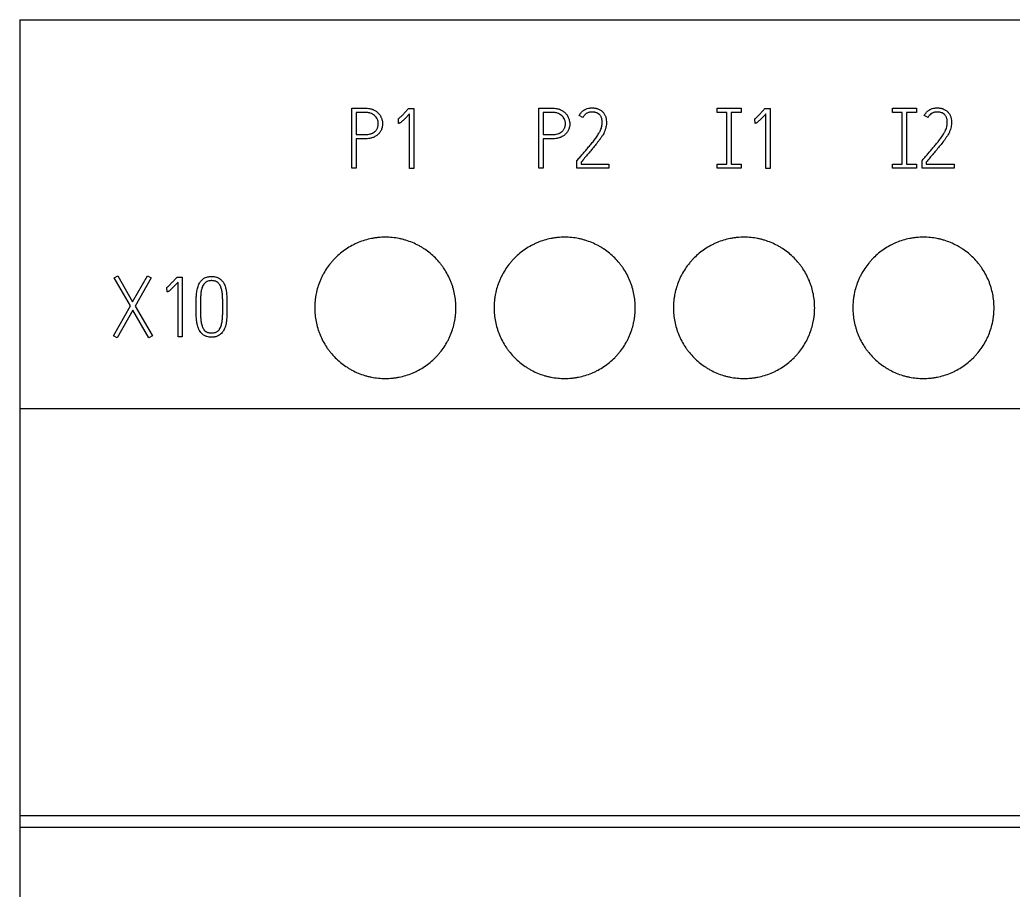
# Model space of a CAD drawing. Extents: x 0 to 420, y 0 to 297.
# Drawn here: x 96.25 to 124.38, y 209.65 to 234.28 of the extents above; entities that cross this region are included whole.
import ezdxf

# ---------------------------------------------------------------- set-up
doc = ezdxf.new("R2010")
doc.units = 0
doc.header["$LTSCALE"] = 23.1
doc.layers.add('10000_FRONT', color=7, linetype='CONTINUOUS')
doc.layers.add('10500_FRONT_LABELING', color=7, linetype='CONTINUOUS')

msp = doc.modelspace()

# ---------------------------------------------------------------- linework, layer by layer
at = {"layer": '10000_FRONT', "color": 7, "linetype": 'CONTINUOUS'}
for p, q in [((96.248, 234.284), (96.248, 144.284)), ((96.248, 234.284), (167.748, 234.284)), ((96.248, 223.284), (167.748, 223.284)), ((96.248, 211.764), (167.748, 211.764)), ((96.248, 211.431), (167.748, 211.431))]:
    msp.add_line(p, q, dxfattribs=at)
for points, knots in [([(108.598, 226.134), (108.598, 226.2), (108.595, 226.265), (108.582, 226.394), (108.573, 226.459), (108.548, 226.586), (108.532, 226.649), (108.504, 226.743), (108.493, 226.774), (108.471, 226.836), (108.459, 226.867), (108.422, 226.958), (108.366, 227.075), (108.3, 227.187), (108.246, 227.269), (108.227, 227.295), (108.188, 227.348), (108.168, 227.374), (108.105, 227.451), (108.061, 227.499), (107.923, 227.638), (107.823, 227.721), (107.7, 227.803), (107.686, 227.812), (107.658, 227.83), (107.644, 227.839), (107.602, 227.864), (107.573, 227.881), (107.486, 227.927), (107.427, 227.955), (107.307, 228.005), (107.245, 228.027), (107.151, 228.056), (107.12, 228.065), (107.056, 228.081), (107.023, 228.088), (106.926, 228.108), (106.796, 228.127), (106.666, 228.134), (106.535, 228.134), (106.469, 228.131), (106.371, 228.121), (106.338, 228.117), (106.273, 228.107), (106.111, 228.079), (105.954, 228.032), (105.803, 227.969), (105.773, 227.956), (105.728, 227.934), (105.713, 227.927), (105.683, 227.912), (105.61, 227.874), (105.54, 227.832), (105.377, 227.723), (105.276, 227.64), (105.16, 227.524), (105.137, 227.5), (105.093, 227.451), (105.072, 227.426), (105.01, 227.35), (104.971, 227.298), (104.899, 227.19), (104.865, 227.134), (104.819, 227.047), (104.804, 227.018), (104.776, 226.958), (104.763, 226.928), (104.725, 226.838), (104.682, 226.715), (104.65, 226.589), (104.631, 226.493), (104.625, 226.461), (104.615, 226.396), (104.611, 226.364), (104.602, 226.265), (104.598, 226.2), (104.598, 226.134)], [0, 0, 0, 0, 0.03125, 0.03125, 0.0625, 0.0625, 0.09375, 0.09375, 0.109375, 0.109375, 0.125, 0.125, 0.15625, 0.1875, 0.1875, 0.203125, 0.203125, 0.21875, 0.21875, 0.25, 0.25, 0.3125, 0.3125, 0.320312, 0.320312, 0.328125, 0.328125, 0.34375, 0.34375, 0.375, 0.375, 0.40625, 0.40625, 0.421875, 0.421875, 0.4375, 0.4375, 0.46875, 0.5, 0.5, 0.53125, 0.53125, 0.546875, 0.546875, 0.5625, 0.625, 0.625, 0.640625, 0.640625, 0.648438, 0.648438, 0.65625, 0.6875, 0.6875, 0.75, 0.75, 0.765625, 0.765625, 0.78125, 0.78125, 0.8125, 0.8125, 0.84375, 0.84375, 0.859375, 0.859375, 0.875, 0.875, 0.90625, 0.9375, 0.9375, 0.953125, 0.953125, 0.96875, 0.96875, 1, 1, 1, 1]), ([(113.678, 226.134), (113.678, 226.2), (113.675, 226.265), (113.662, 226.394), (113.653, 226.459), (113.628, 226.586), (113.612, 226.649), (113.584, 226.743), (113.573, 226.774), (113.551, 226.836), (113.539, 226.867), (113.502, 226.958), (113.446, 227.075), (113.38, 227.187), (113.326, 227.269), (113.307, 227.295), (113.268, 227.348), (113.248, 227.374), (113.185, 227.451), (113.141, 227.499), (113.003, 227.638), (112.903, 227.721), (112.78, 227.803), (112.766, 227.812), (112.738, 227.83), (112.724, 227.839), (112.682, 227.864), (112.653, 227.881), (112.566, 227.927), (112.507, 227.955), (112.387, 228.005), (112.325, 228.027), (112.231, 228.056), (112.2, 228.065), (112.136, 228.081), (112.103, 228.088), (112.006, 228.108), (111.876, 228.127), (111.746, 228.134), (111.615, 228.134), (111.549, 228.131), (111.451, 228.121), (111.418, 228.117), (111.353, 228.107), (111.191, 228.079), (111.034, 228.032), (110.883, 227.969), (110.853, 227.956), (110.808, 227.934), (110.793, 227.927), (110.763, 227.912), (110.69, 227.874), (110.62, 227.832), (110.457, 227.723), (110.356, 227.64), (110.24, 227.524), (110.217, 227.5), (110.173, 227.451), (110.152, 227.426), (110.09, 227.35), (110.051, 227.298), (109.979, 227.19), (109.945, 227.134), (109.899, 227.047), (109.884, 227.018), (109.856, 226.958), (109.843, 226.928), (109.805, 226.838), (109.762, 226.715), (109.73, 226.589), (109.711, 226.493), (109.705, 226.461), (109.695, 226.396), (109.691, 226.364), (109.682, 226.265), (109.678, 226.2), (109.678, 226.134)], [0, 0, 0, 0, 0.03125, 0.03125, 0.0625, 0.0625, 0.09375, 0.09375, 0.109375, 0.109375, 0.125, 0.125, 0.15625, 0.1875, 0.1875, 0.203125, 0.203125, 0.21875, 0.21875, 0.25, 0.25, 0.3125, 0.3125, 0.320312, 0.320312, 0.328125, 0.328125, 0.34375, 0.34375, 0.375, 0.375, 0.40625, 0.40625, 0.421875, 0.421875, 0.4375, 0.4375, 0.46875, 0.5, 0.5, 0.53125, 0.53125, 0.546875, 0.546875, 0.5625, 0.625, 0.625, 0.640625, 0.640625, 0.648438, 0.648438, 0.65625, 0.6875, 0.6875, 0.75, 0.75, 0.765625, 0.765625, 0.78125, 0.78125, 0.8125, 0.8125, 0.84375, 0.84375, 0.859375, 0.859375, 0.875, 0.875, 0.90625, 0.9375, 0.9375, 0.953125, 0.953125, 0.96875, 0.96875, 1, 1, 1, 1]), ([(118.758, 226.134), (118.758, 226.2), (118.755, 226.265), (118.742, 226.394), (118.733, 226.459), (118.708, 226.586), (118.692, 226.649), (118.664, 226.743), (118.653, 226.774), (118.631, 226.836), (118.619, 226.867), (118.582, 226.958), (118.526, 227.075), (118.46, 227.187), (118.406, 227.269), (118.387, 227.295), (118.348, 227.348), (118.328, 227.374), (118.265, 227.451), (118.221, 227.499), (118.083, 227.638), (117.983, 227.721), (117.86, 227.803), (117.846, 227.812), (117.818, 227.83), (117.804, 227.839), (117.762, 227.864), (117.733, 227.881), (117.646, 227.927), (117.587, 227.955), (117.467, 228.005), (117.405, 228.027), (117.311, 228.056), (117.28, 228.065), (117.216, 228.081), (117.183, 228.088), (117.086, 228.108), (116.956, 228.127), (116.826, 228.134), (116.695, 228.134), (116.629, 228.131), (116.531, 228.121), (116.498, 228.117), (116.433, 228.107), (116.271, 228.079), (116.114, 228.032), (115.963, 227.969), (115.933, 227.956), (115.888, 227.934), (115.873, 227.927), (115.843, 227.912), (115.77, 227.874), (115.7, 227.832), (115.537, 227.723), (115.436, 227.64), (115.32, 227.524), (115.297, 227.5), (115.253, 227.451), (115.232, 227.426), (115.17, 227.35), (115.131, 227.298), (115.059, 227.19), (115.025, 227.134), (114.979, 227.047), (114.964, 227.018), (114.936, 226.958), (114.923, 226.928), (114.885, 226.838), (114.842, 226.715), (114.81, 226.589), (114.791, 226.493), (114.785, 226.461), (114.775, 226.396), (114.771, 226.364), (114.762, 226.265), (114.758, 226.2), (114.758, 226.134)], [0, 0, 0, 0, 0.03125, 0.03125, 0.0625, 0.0625, 0.09375, 0.09375, 0.109375, 0.109375, 0.125, 0.125, 0.15625, 0.1875, 0.1875, 0.203125, 0.203125, 0.21875, 0.21875, 0.25, 0.25, 0.3125, 0.3125, 0.320312, 0.320312, 0.328125, 0.328125, 0.34375, 0.34375, 0.375, 0.375, 0.40625, 0.40625, 0.421875, 0.421875, 0.4375, 0.4375, 0.46875, 0.5, 0.5, 0.53125, 0.53125, 0.546875, 0.546875, 0.5625, 0.625, 0.625, 0.640625, 0.640625, 0.648438, 0.648438, 0.65625, 0.6875, 0.6875, 0.75, 0.75, 0.765625, 0.765625, 0.78125, 0.78125, 0.8125, 0.8125, 0.84375, 0.84375, 0.859375, 0.859375, 0.875, 0.875, 0.90625, 0.9375, 0.9375, 0.953125, 0.953125, 0.96875, 0.96875, 1, 1, 1, 1]), ([(123.838, 226.134), (123.838, 226.2), (123.835, 226.265), (123.822, 226.394), (123.813, 226.459), (123.788, 226.586), (123.772, 226.649), (123.744, 226.743), (123.733, 226.774), (123.711, 226.836), (123.699, 226.867), (123.662, 226.958), (123.606, 227.075), (123.54, 227.187), (123.486, 227.269), (123.467, 227.295), (123.428, 227.348), (123.408, 227.374), (123.345, 227.451), (123.301, 227.499), (123.163, 227.638), (123.063, 227.721), (122.94, 227.803), (122.926, 227.812), (122.898, 227.83), (122.884, 227.839), (122.842, 227.864), (122.813, 227.881), (122.726, 227.927), (122.667, 227.955), (122.547, 228.005), (122.485, 228.027), (122.391, 228.056), (122.36, 228.065), (122.296, 228.081), (122.263, 228.088), (122.166, 228.108), (122.036, 228.127), (121.906, 228.134), (121.775, 228.134), (121.709, 228.131), (121.611, 228.121), (121.578, 228.117), (121.513, 228.107), (121.351, 228.079), (121.194, 228.032), (121.043, 227.969), (121.013, 227.956), (120.968, 227.934), (120.953, 227.927), (120.923, 227.912), (120.85, 227.874), (120.78, 227.832), (120.617, 227.723), (120.516, 227.64), (120.4, 227.524), (120.377, 227.5), (120.333, 227.451), (120.312, 227.426), (120.25, 227.35), (120.211, 227.298), (120.139, 227.19), (120.105, 227.134), (120.059, 227.047), (120.044, 227.018), (120.016, 226.958), (120.003, 226.928), (119.965, 226.838), (119.922, 226.715), (119.89, 226.589), (119.871, 226.493), (119.865, 226.461), (119.855, 226.396), (119.851, 226.364), (119.842, 226.265), (119.838, 226.2), (119.838, 226.134)], [0, 0, 0, 0, 0.03125, 0.03125, 0.0625, 0.0625, 0.09375, 0.09375, 0.109375, 0.109375, 0.125, 0.125, 0.15625, 0.1875, 0.1875, 0.203125, 0.203125, 0.21875, 0.21875, 0.25, 0.25, 0.3125, 0.3125, 0.320312, 0.320312, 0.328125, 0.328125, 0.34375, 0.34375, 0.375, 0.375, 0.40625, 0.40625, 0.421875, 0.421875, 0.4375, 0.4375, 0.46875, 0.5, 0.5, 0.53125, 0.53125, 0.546875, 0.546875, 0.5625, 0.625, 0.625, 0.640625, 0.640625, 0.648438, 0.648438, 0.65625, 0.6875, 0.6875, 0.75, 0.75, 0.765625, 0.765625, 0.78125, 0.78125, 0.8125, 0.8125, 0.84375, 0.84375, 0.859375, 0.859375, 0.875, 0.875, 0.90625, 0.9375, 0.9375, 0.953125, 0.953125, 0.96875, 0.96875, 1, 1, 1, 1]), ([(104.598, 226.134), (104.598, 226.068), (104.602, 226.003), (104.614, 225.873), (104.624, 225.809), (104.649, 225.682), (104.665, 225.618), (104.693, 225.525), (104.703, 225.493), (104.726, 225.431), (104.737, 225.401), (104.775, 225.31), (104.83, 225.192), (104.897, 225.08), (104.951, 224.999), (104.97, 224.972), (105.009, 224.919), (105.029, 224.893), (105.092, 224.817), (105.136, 224.768), (105.274, 224.63), (105.374, 224.547), (105.497, 224.464), (105.511, 224.455), (105.539, 224.438), (105.553, 224.429), (105.595, 224.403), (105.624, 224.387), (105.711, 224.34), (105.77, 224.312), (105.89, 224.262), (105.952, 224.24), (106.046, 224.211), (106.077, 224.203), (106.141, 224.186), (106.174, 224.179), (106.271, 224.16), (106.401, 224.141), (106.531, 224.134), (106.662, 224.134), (106.727, 224.137), (106.826, 224.147), (106.859, 224.151), (106.924, 224.16), (106.957, 224.166), (107.053, 224.185), (107.117, 224.201), (107.242, 224.239), (107.303, 224.261), (107.394, 224.299), (107.424, 224.312), (107.469, 224.333), (107.484, 224.34), (107.513, 224.355), (107.586, 224.393), (107.657, 224.435), (107.819, 224.544), (107.92, 224.627), (108.037, 224.744), (108.06, 224.768), (108.104, 224.817), (108.125, 224.841), (108.187, 224.917), (108.226, 224.969), (108.298, 225.078), (108.332, 225.134), (108.378, 225.22), (108.393, 225.25), (108.421, 225.309), (108.434, 225.339), (108.472, 225.43), (108.515, 225.553), (108.547, 225.679), (108.566, 225.775), (108.572, 225.807), (108.581, 225.871), (108.585, 225.904), (108.595, 226.002), (108.598, 226.068), (108.598, 226.134)], [0, 0, 0, 0, 0.03125, 0.03125, 0.0625, 0.0625, 0.09375, 0.09375, 0.109375, 0.109375, 0.125, 0.125, 0.15625, 0.1875, 0.1875, 0.203125, 0.203125, 0.21875, 0.21875, 0.25, 0.25, 0.3125, 0.3125, 0.320312, 0.320312, 0.328125, 0.328125, 0.34375, 0.34375, 0.375, 0.375, 0.40625, 0.40625, 0.421875, 0.421875, 0.4375, 0.4375, 0.46875, 0.5, 0.5, 0.53125, 0.53125, 0.546875, 0.546875, 0.5625, 0.5625, 0.59375, 0.59375, 0.625, 0.625, 0.640625, 0.640625, 0.648438, 0.648438, 0.65625, 0.6875, 0.6875, 0.75, 0.75, 0.765625, 0.765625, 0.78125, 0.78125, 0.8125, 0.8125, 0.84375, 0.84375, 0.859375, 0.859375, 0.875, 0.875, 0.90625, 0.9375, 0.9375, 0.953125, 0.953125, 0.96875, 0.96875, 1, 1, 1, 1]), ([(109.678, 226.134), (109.678, 226.068), (109.682, 226.003), (109.694, 225.873), (109.704, 225.809), (109.729, 225.682), (109.745, 225.618), (109.773, 225.525), (109.783, 225.493), (109.806, 225.431), (109.817, 225.401), (109.855, 225.31), (109.91, 225.192), (109.977, 225.08), (110.031, 224.999), (110.05, 224.972), (110.089, 224.919), (110.109, 224.893), (110.172, 224.817), (110.216, 224.768), (110.354, 224.63), (110.454, 224.547), (110.577, 224.464), (110.591, 224.455), (110.619, 224.438), (110.633, 224.429), (110.675, 224.403), (110.704, 224.387), (110.791, 224.34), (110.85, 224.312), (110.97, 224.262), (111.032, 224.24), (111.126, 224.211), (111.157, 224.203), (111.221, 224.186), (111.254, 224.179), (111.351, 224.16), (111.481, 224.141), (111.611, 224.134), (111.742, 224.134), (111.807, 224.137), (111.906, 224.147), (111.939, 224.151), (112.004, 224.16), (112.037, 224.166), (112.133, 224.185), (112.197, 224.201), (112.322, 224.239), (112.383, 224.261), (112.474, 224.299), (112.504, 224.312), (112.549, 224.333), (112.564, 224.34), (112.593, 224.355), (112.666, 224.393), (112.737, 224.435), (112.899, 224.544), (113, 224.627), (113.117, 224.744), (113.14, 224.768), (113.184, 224.817), (113.205, 224.841), (113.267, 224.917), (113.306, 224.969), (113.378, 225.078), (113.412, 225.134), (113.458, 225.22), (113.473, 225.25), (113.501, 225.309), (113.514, 225.339), (113.552, 225.43), (113.595, 225.553), (113.627, 225.679), (113.646, 225.775), (113.652, 225.807), (113.661, 225.871), (113.665, 225.904), (113.675, 226.002), (113.678, 226.068), (113.678, 226.134)], [0, 0, 0, 0, 0.03125, 0.03125, 0.0625, 0.0625, 0.09375, 0.09375, 0.109375, 0.109375, 0.125, 0.125, 0.15625, 0.1875, 0.1875, 0.203125, 0.203125, 0.21875, 0.21875, 0.25, 0.25, 0.3125, 0.3125, 0.320312, 0.320312, 0.328125, 0.328125, 0.34375, 0.34375, 0.375, 0.375, 0.40625, 0.40625, 0.421875, 0.421875, 0.4375, 0.4375, 0.46875, 0.5, 0.5, 0.53125, 0.53125, 0.546875, 0.546875, 0.5625, 0.5625, 0.59375, 0.59375, 0.625, 0.625, 0.640625, 0.640625, 0.648438, 0.648438, 0.65625, 0.6875, 0.6875, 0.75, 0.75, 0.765625, 0.765625, 0.78125, 0.78125, 0.8125, 0.8125, 0.84375, 0.84375, 0.859375, 0.859375, 0.875, 0.875, 0.90625, 0.9375, 0.9375, 0.953125, 0.953125, 0.96875, 0.96875, 1, 1, 1, 1]), ([(114.758, 226.134), (114.758, 226.068), (114.762, 226.003), (114.774, 225.873), (114.784, 225.809), (114.809, 225.682), (114.825, 225.618), (114.853, 225.525), (114.863, 225.493), (114.886, 225.431), (114.897, 225.401), (114.935, 225.31), (114.99, 225.192), (115.057, 225.08), (115.111, 224.999), (115.13, 224.972), (115.169, 224.919), (115.189, 224.893), (115.252, 224.817), (115.296, 224.768), (115.434, 224.63), (115.534, 224.547), (115.657, 224.464), (115.671, 224.455), (115.699, 224.438), (115.713, 224.429), (115.755, 224.403), (115.784, 224.387), (115.871, 224.34), (115.93, 224.312), (116.05, 224.262), (116.112, 224.24), (116.206, 224.211), (116.237, 224.203), (116.301, 224.186), (116.334, 224.179), (116.431, 224.16), (116.561, 224.141), (116.691, 224.134), (116.822, 224.134), (116.887, 224.137), (116.986, 224.147), (117.019, 224.151), (117.084, 224.16), (117.117, 224.166), (117.213, 224.185), (117.277, 224.201), (117.402, 224.239), (117.463, 224.261), (117.554, 224.299), (117.584, 224.312), (117.629, 224.333), (117.644, 224.34), (117.673, 224.355), (117.746, 224.393), (117.817, 224.435), (117.979, 224.544), (118.08, 224.627), (118.197, 224.744), (118.22, 224.768), (118.264, 224.817), (118.285, 224.841), (118.347, 224.917), (118.386, 224.969), (118.458, 225.078), (118.492, 225.134), (118.538, 225.22), (118.553, 225.25), (118.581, 225.309), (118.594, 225.339), (118.632, 225.43), (118.675, 225.553), (118.707, 225.679), (118.726, 225.775), (118.732, 225.807), (118.741, 225.871), (118.745, 225.904), (118.755, 226.002), (118.758, 226.068), (118.758, 226.134)], [0, 0, 0, 0, 0.03125, 0.03125, 0.0625, 0.0625, 0.09375, 0.09375, 0.109375, 0.109375, 0.125, 0.125, 0.15625, 0.1875, 0.1875, 0.203125, 0.203125, 0.21875, 0.21875, 0.25, 0.25, 0.3125, 0.3125, 0.320312, 0.320312, 0.328125, 0.328125, 0.34375, 0.34375, 0.375, 0.375, 0.40625, 0.40625, 0.421875, 0.421875, 0.4375, 0.4375, 0.46875, 0.5, 0.5, 0.53125, 0.53125, 0.546875, 0.546875, 0.5625, 0.5625, 0.59375, 0.59375, 0.625, 0.625, 0.640625, 0.640625, 0.648438, 0.648438, 0.65625, 0.6875, 0.6875, 0.75, 0.75, 0.765625, 0.765625, 0.78125, 0.78125, 0.8125, 0.8125, 0.84375, 0.84375, 0.859375, 0.859375, 0.875, 0.875, 0.90625, 0.9375, 0.9375, 0.953125, 0.953125, 0.96875, 0.96875, 1, 1, 1, 1]), ([(119.838, 226.134), (119.838, 226.068), (119.842, 226.003), (119.854, 225.873), (119.864, 225.809), (119.889, 225.682), (119.905, 225.618), (119.933, 225.525), (119.943, 225.493), (119.966, 225.431), (119.977, 225.401), (120.015, 225.31), (120.07, 225.192), (120.137, 225.08), (120.191, 224.999), (120.21, 224.972), (120.249, 224.919), (120.269, 224.893), (120.332, 224.817), (120.376, 224.768), (120.514, 224.63), (120.614, 224.547), (120.737, 224.464), (120.751, 224.455), (120.779, 224.438), (120.793, 224.429), (120.835, 224.403), (120.864, 224.387), (120.951, 224.34), (121.01, 224.312), (121.13, 224.262), (121.192, 224.24), (121.286, 224.211), (121.317, 224.203), (121.381, 224.186), (121.414, 224.179), (121.511, 224.16), (121.641, 224.141), (121.771, 224.134), (121.902, 224.134), (121.967, 224.137), (122.066, 224.147), (122.099, 224.151), (122.164, 224.16), (122.197, 224.166), (122.293, 224.185), (122.357, 224.201), (122.482, 224.239), (122.543, 224.261), (122.634, 224.299), (122.664, 224.312), (122.709, 224.333), (122.724, 224.34), (122.753, 224.355), (122.826, 224.393), (122.897, 224.435), (123.059, 224.544), (123.16, 224.627), (123.277, 224.744), (123.3, 224.768), (123.344, 224.817), (123.365, 224.841), (123.427, 224.917), (123.466, 224.969), (123.538, 225.078), (123.572, 225.134), (123.618, 225.22), (123.633, 225.25), (123.661, 225.309), (123.674, 225.339), (123.712, 225.43), (123.755, 225.553), (123.787, 225.679), (123.806, 225.775), (123.812, 225.807), (123.821, 225.871), (123.825, 225.904), (123.835, 226.002), (123.838, 226.068), (123.838, 226.134)], [0, 0, 0, 0, 0.03125, 0.03125, 0.0625, 0.0625, 0.09375, 0.09375, 0.109375, 0.109375, 0.125, 0.125, 0.15625, 0.1875, 0.1875, 0.203125, 0.203125, 0.21875, 0.21875, 0.25, 0.25, 0.3125, 0.3125, 0.320312, 0.320312, 0.328125, 0.328125, 0.34375, 0.34375, 0.375, 0.375, 0.40625, 0.40625, 0.421875, 0.421875, 0.4375, 0.4375, 0.46875, 0.5, 0.5, 0.53125, 0.53125, 0.546875, 0.546875, 0.5625, 0.5625, 0.59375, 0.59375, 0.625, 0.625, 0.640625, 0.640625, 0.648438, 0.648438, 0.65625, 0.6875, 0.6875, 0.75, 0.75, 0.765625, 0.765625, 0.78125, 0.78125, 0.8125, 0.8125, 0.84375, 0.84375, 0.859375, 0.859375, 0.875, 0.875, 0.90625, 0.9375, 0.9375, 0.953125, 0.953125, 0.96875, 0.96875, 1, 1, 1, 1])]:
    msp.add_open_spline(points, degree=3, knots=knots, dxfattribs=at)
at = {"layer": '10500_FRONT_LABELING', "color": 7, "linetype": 'CONTINUOUS'}
for p, q in [((105.648, 230.084), (105.648, 231.784)), ((105.648, 231.784), (106.04, 231.784)), ((105.769, 231.664), (105.769, 231.039)), ((106.04, 231.664), (105.769, 231.664)), ((107.238, 231.756), (107.254, 231.774)), ((107.254, 231.774), (107.403, 231.774)), ((107.285, 230.081), (107.285, 231.628)), ((107.403, 231.774), (107.403, 230.081)), ((110.948, 230.084), (110.948, 231.784)), ((110.948, 231.784), (111.34, 231.784)), ((111.069, 231.664), (111.069, 231.039)), ((111.34, 231.664), (111.069, 231.664)), ((112.196, 231.52), (112.09, 231.574)), ((115.993, 231.664), (115.993, 231.784)), ((115.993, 231.784), (116.673, 231.784)), ((116.273, 231.664), (115.993, 231.664)), ((116.273, 230.204), (116.273, 231.664)), ((116.393, 231.664), (116.393, 230.204)), ((116.673, 231.664), (116.393, 231.664)), ((116.673, 231.784), (116.673, 231.664)), ((117.331, 231.756), (117.348, 231.774)), ((117.348, 231.774), (117.496, 231.774)), ((117.379, 230.081), (117.379, 231.628)), ((117.496, 231.774), (117.496, 230.081)), ((120.958, 231.664), (120.958, 231.784)), ((120.958, 231.784), (121.638, 231.784)), ((121.238, 231.664), (120.958, 231.664)), ((121.238, 230.204), (121.238, 231.664)), ((121.358, 231.664), (121.358, 230.204)), ((121.638, 231.664), (121.358, 231.664)), ((121.638, 231.784), (121.638, 231.664)), ((121.968, 231.52), (121.862, 231.574)), ((106.969, 231.475), (106.955, 231.47)), ((106.976, 231.355), (106.969, 231.475)), ((117.063, 231.475), (117.048, 231.47)), ((117.07, 231.355), (117.063, 231.475)), ((105.769, 231.039), (106.04, 231.039)), ((111.069, 231.039), (111.34, 231.039)), ((105.769, 230.918), (105.769, 230.084)), ((106.04, 230.918), (105.769, 230.918)), ((111.069, 230.918), (111.069, 230.084)), ((111.34, 230.918), (111.069, 230.918)), ((112.026, 230.301), (112.04, 230.317)), ((112.026, 230.084), (112.026, 230.301)), ((112.144, 230.258), (112.144, 230.202)), ((112.144, 230.202), (112.931, 230.202)), ((112.931, 230.202), (112.931, 230.084)), ((115.993, 230.084), (115.993, 230.204)), ((115.993, 230.204), (116.273, 230.204)), ((116.393, 230.204), (116.673, 230.204)), ((116.673, 230.204), (116.673, 230.084)), ((120.958, 230.084), (120.958, 230.204)), ((120.958, 230.204), (121.238, 230.204)), ((121.358, 230.204), (121.638, 230.204)), ((121.638, 230.204), (121.638, 230.084)), ((121.798, 230.301), (121.813, 230.317)), ((121.798, 230.084), (121.798, 230.301)), ((121.916, 230.258), (121.916, 230.202)), ((121.916, 230.202), (122.704, 230.202)), ((122.704, 230.202), (122.704, 230.084)), ((105.769, 230.084), (105.648, 230.084)), ((107.403, 230.081), (107.285, 230.081)), ((111.069, 230.084), (110.948, 230.084)), ((112.931, 230.084), (112.026, 230.084)), ((116.673, 230.084), (115.993, 230.084)), ((117.496, 230.081), (117.379, 230.081)), ((121.638, 230.084), (120.958, 230.084)), ((122.704, 230.084), (121.798, 230.084)), ((98.917, 226.981), (99.019, 227.04)), ((99.019, 227.04), (99.443, 226.304)), ((99.443, 226.304), (99.86, 227.04)), ((99.86, 227.04), (99.967, 226.981)), ((99.377, 226.186), (98.917, 226.981)), ((99.967, 226.981), (99.514, 226.184)), ((100.681, 226.986), (100.697, 227.004)), ((100.697, 227.004), (100.846, 227.004)), ((100.728, 225.311), (100.728, 226.858)), ((100.846, 227.004), (100.846, 225.311)), ((100.412, 226.705), (100.398, 226.7)), ((100.419, 226.585), (100.412, 226.705)), ((98.898, 225.344), (99.377, 226.186)), ((99.514, 226.184), (100.002, 225.344)), ((101.242, 226.148), (101.242, 226.174)), ((101.362, 226.174), (101.362, 226.148)), ((101.994, 226.148), (101.994, 226.174)), ((102.112, 226.174), (102.112, 226.148)), ((99.445, 226.066), (99.002, 225.286)), ((99.898, 225.286), (99.445, 226.066)), ((99.002, 225.286), (98.898, 225.344)), ((100.002, 225.344), (99.898, 225.286)), ((100.846, 225.311), (100.728, 225.311))]:
    msp.add_line(p, q, dxfattribs=at)
for points, knots in [([(112.09, 231.574), (112.1, 231.598), (112.113, 231.62), (112.136, 231.651), (112.144, 231.66), (112.162, 231.679), (112.171, 231.689), (112.2, 231.715), (112.221, 231.73), (112.254, 231.749), (112.266, 231.755), (112.29, 231.766), (112.302, 231.77), (112.339, 231.782), (112.364, 231.787), (112.403, 231.791), (112.416, 231.792), (112.442, 231.793), (112.468, 231.793), (112.493, 231.792), (112.519, 231.79), (112.532, 231.788), (112.557, 231.784), (112.57, 231.781), (112.595, 231.774), (112.607, 231.77), (112.644, 231.757), (112.668, 231.746), (112.702, 231.726), (112.712, 231.719), (112.733, 231.703), (112.742, 231.694), (112.76, 231.676), (112.769, 231.666), (112.785, 231.646), (112.793, 231.636), (112.806, 231.614), (112.812, 231.603), (112.824, 231.58), (112.829, 231.568), (112.837, 231.543), (112.841, 231.531), (112.847, 231.506), (112.85, 231.493), (112.856, 231.456), (112.859, 231.43), (112.861, 231.392), (112.861, 231.379), (112.86, 231.353), (112.859, 231.34), (112.856, 231.302), (112.853, 231.277), (112.843, 231.227), (112.837, 231.202), (112.825, 231.165), (112.82, 231.153), (112.811, 231.129), (112.806, 231.117), (112.789, 231.082), (112.777, 231.06), (112.752, 231.016), (112.738, 230.994), (112.71, 230.952), (112.695, 230.931), (112.665, 230.89), (112.65, 230.869), (112.604, 230.808), (112.572, 230.768), (112.507, 230.688), (112.475, 230.649), (112.409, 230.57), (112.376, 230.531), (112.309, 230.454), (112.276, 230.415), (112.21, 230.336), (112.177, 230.297), (112.144, 230.258)], [0, 0, 0, 0, 0.03125, 0.03125, 0.046875, 0.046875, 0.0625, 0.0625, 0.09375, 0.09375, 0.109375, 0.109375, 0.125, 0.125, 0.15625, 0.15625, 0.171875, 0.171875, 0.1875, 0.203125, 0.203125, 0.21875, 0.21875, 0.234375, 0.234375, 0.25, 0.25, 0.28125, 0.28125, 0.296875, 0.296875, 0.3125, 0.3125, 0.328125, 0.328125, 0.34375, 0.34375, 0.359375, 0.359375, 0.375, 0.375, 0.390625, 0.390625, 0.40625, 0.40625, 0.4375, 0.4375, 0.453125, 0.453125, 0.46875, 0.46875, 0.5, 0.5, 0.53125, 0.53125, 0.546875, 0.546875, 0.5625, 0.5625, 0.59375, 0.59375, 0.625, 0.625, 0.65625, 0.65625, 0.6875, 0.6875, 0.75, 0.75, 0.8125, 0.8125, 0.875, 0.875, 0.9375, 0.9375, 1, 1, 1, 1]), ([(121.862, 231.574), (121.873, 231.598), (121.886, 231.62), (121.909, 231.651), (121.917, 231.66), (121.934, 231.679), (121.943, 231.689), (121.972, 231.715), (121.993, 231.73), (122.027, 231.749), (122.038, 231.755), (122.062, 231.766), (122.074, 231.77), (122.111, 231.782), (122.137, 231.787), (122.175, 231.791), (122.188, 231.792), (122.214, 231.793), (122.24, 231.793), (122.266, 231.792), (122.291, 231.79), (122.304, 231.788), (122.33, 231.784), (122.342, 231.781), (122.367, 231.774), (122.38, 231.77), (122.417, 231.757), (122.44, 231.746), (122.474, 231.726), (122.485, 231.719), (122.505, 231.703), (122.514, 231.694), (122.532, 231.676), (122.541, 231.666), (122.557, 231.646), (122.565, 231.636), (122.579, 231.614), (122.585, 231.603), (122.596, 231.58), (122.601, 231.568), (122.61, 231.543), (122.614, 231.531), (122.62, 231.506), (122.622, 231.493), (122.629, 231.456), (122.632, 231.43), (122.633, 231.392), (122.633, 231.379), (122.633, 231.353), (122.632, 231.34), (122.629, 231.302), (122.625, 231.277), (122.616, 231.227), (122.609, 231.202), (122.597, 231.165), (122.593, 231.153), (122.583, 231.129), (122.578, 231.117), (122.562, 231.082), (122.55, 231.06), (122.524, 231.016), (122.51, 230.994), (122.482, 230.952), (122.468, 230.931), (122.438, 230.89), (122.423, 230.869), (122.376, 230.808), (122.344, 230.768), (122.28, 230.688), (122.247, 230.649), (122.181, 230.57), (122.148, 230.531), (122.082, 230.454), (122.049, 230.415), (121.982, 230.336), (121.949, 230.297), (121.916, 230.258)], [0, 0, 0, 0, 0.03125, 0.03125, 0.046875, 0.046875, 0.0625, 0.0625, 0.09375, 0.09375, 0.109375, 0.109375, 0.125, 0.125, 0.15625, 0.15625, 0.171875, 0.171875, 0.1875, 0.203125, 0.203125, 0.21875, 0.21875, 0.234375, 0.234375, 0.25, 0.25, 0.28125, 0.28125, 0.296875, 0.296875, 0.3125, 0.3125, 0.328125, 0.328125, 0.34375, 0.34375, 0.359375, 0.359375, 0.375, 0.375, 0.390625, 0.390625, 0.40625, 0.40625, 0.4375, 0.4375, 0.453125, 0.453125, 0.46875, 0.46875, 0.5, 0.5, 0.53125, 0.53125, 0.546875, 0.546875, 0.5625, 0.5625, 0.59375, 0.59375, 0.625, 0.625, 0.65625, 0.65625, 0.6875, 0.6875, 0.75, 0.75, 0.8125, 0.8125, 0.875, 0.875, 0.9375, 0.9375, 1, 1, 1, 1]), ([(106.04, 231.784), (106.07, 231.784), (106.1, 231.782), (106.16, 231.773), (106.189, 231.767), (106.225, 231.754), (106.232, 231.752), (106.246, 231.746), (106.267, 231.737), (106.287, 231.727), (106.326, 231.705), (106.351, 231.688), (106.385, 231.658), (106.396, 231.647), (106.416, 231.625), (106.426, 231.614), (106.444, 231.59), (106.452, 231.577), (106.464, 231.558), (106.467, 231.551), (106.474, 231.538), (106.478, 231.531), (106.493, 231.496), (106.503, 231.468), (106.513, 231.424), (106.516, 231.409), (106.519, 231.379), (106.52, 231.364), (106.521, 231.319), (106.519, 231.289), (106.512, 231.252), (106.51, 231.244), (106.506, 231.23), (106.5, 231.208), (106.492, 231.187), (106.48, 231.159), (106.473, 231.146), (106.458, 231.12), (106.449, 231.107), (106.422, 231.071), (106.401, 231.049), (106.366, 231.02), (106.354, 231.011), (106.329, 230.993), (106.316, 230.986), (106.29, 230.971), (106.276, 230.965), (106.248, 230.953), (106.233, 230.948), (106.19, 230.934), (106.16, 230.928), (106.101, 230.92), (106.07, 230.918), (106.04, 230.918)], [0, 0, 0, 0, 0.0625, 0.0625, 0.125, 0.125, 0.140625, 0.140625, 0.15625, 0.1875, 0.1875, 0.25, 0.25, 0.28125, 0.28125, 0.3125, 0.3125, 0.34375, 0.34375, 0.359375, 0.359375, 0.375, 0.375, 0.4375, 0.4375, 0.46875, 0.46875, 0.5, 0.5, 0.5625, 0.5625, 0.578125, 0.578125, 0.59375, 0.625, 0.625, 0.65625, 0.65625, 0.6875, 0.6875, 0.75, 0.75, 0.78125, 0.78125, 0.8125, 0.8125, 0.84375, 0.84375, 0.875, 0.875, 0.9375, 0.9375, 1, 1, 1, 1]), ([(106.04, 231.039), (106.062, 231.039), (106.084, 231.04), (106.128, 231.045), (106.15, 231.049), (106.182, 231.058), (106.193, 231.061), (106.214, 231.07), (106.224, 231.074), (106.254, 231.089), (106.273, 231.1), (106.3, 231.121), (106.308, 231.128), (106.324, 231.144), (106.332, 231.152), (106.346, 231.169), (106.352, 231.178), (106.364, 231.197), (106.37, 231.207), (106.379, 231.227), (106.383, 231.238), (106.389, 231.259), (106.392, 231.27), (106.399, 231.303), (106.401, 231.325), (106.4, 231.358), (106.399, 231.369), (106.397, 231.391), (106.395, 231.402), (106.389, 231.424), (106.386, 231.434), (106.379, 231.455), (106.375, 231.466), (106.361, 231.496), (106.349, 231.515), (106.329, 231.541), (106.321, 231.549), (106.306, 231.565), (106.297, 231.573), (106.272, 231.594), (106.253, 231.607), (106.214, 231.628), (106.193, 231.637), (106.162, 231.648), (106.151, 231.651), (106.129, 231.656), (106.118, 231.658), (106.085, 231.662), (106.062, 231.664), (106.04, 231.664)], [0, 0, 0, 0, 0.0625, 0.0625, 0.125, 0.125, 0.15625, 0.15625, 0.1875, 0.1875, 0.25, 0.25, 0.28125, 0.28125, 0.3125, 0.3125, 0.34375, 0.34375, 0.375, 0.375, 0.40625, 0.40625, 0.4375, 0.4375, 0.5, 0.5, 0.53125, 0.53125, 0.5625, 0.5625, 0.59375, 0.59375, 0.625, 0.625, 0.6875, 0.6875, 0.71875, 0.71875, 0.75, 0.75, 0.8125, 0.8125, 0.875, 0.875, 0.90625, 0.90625, 0.9375, 0.9375, 1, 1, 1, 1]), ([(106.955, 231.47), (106.962, 231.475), (106.968, 231.48), (106.981, 231.491), (106.988, 231.496), (107.007, 231.513), (107.019, 231.524), (107.055, 231.559), (107.078, 231.583), (107.124, 231.632), (107.147, 231.657), (107.181, 231.693), (107.193, 231.706), (107.215, 231.731), (107.227, 231.743), (107.238, 231.756)], [0, 0, 0, 0, 0.0625, 0.0625, 0.125, 0.125, 0.25, 0.25, 0.5, 0.5, 0.75, 0.75, 0.875, 0.875, 1, 1, 1, 1]), ([(107.285, 231.628), (107.261, 231.603), (107.237, 231.577), (107.189, 231.527), (107.165, 231.502), (107.128, 231.465), (107.116, 231.453), (107.091, 231.428), (107.078, 231.417), (107.059, 231.399), (107.052, 231.394), (107.038, 231.383), (107.032, 231.377), (107.021, 231.37), (107.017, 231.368), (107.01, 231.363), (107.006, 231.361), (106.998, 231.358), (106.993, 231.357), (106.985, 231.355), (106.98, 231.355), (106.976, 231.355)], [0, 0, 0, 0, 0.25, 0.25, 0.5, 0.5, 0.625, 0.625, 0.75, 0.75, 0.8125, 0.8125, 0.875, 0.875, 0.90625, 0.90625, 0.9375, 0.9375, 0.96875, 0.96875, 1, 1, 1, 1]), ([(111.34, 231.784), (111.37, 231.784), (111.4, 231.782), (111.46, 231.773), (111.489, 231.767), (111.525, 231.754), (111.532, 231.752), (111.546, 231.746), (111.567, 231.737), (111.587, 231.727), (111.626, 231.705), (111.651, 231.688), (111.685, 231.658), (111.696, 231.647), (111.716, 231.625), (111.726, 231.614), (111.744, 231.59), (111.752, 231.577), (111.764, 231.558), (111.767, 231.551), (111.774, 231.538), (111.778, 231.531), (111.793, 231.496), (111.803, 231.468), (111.813, 231.424), (111.816, 231.409), (111.819, 231.379), (111.82, 231.364), (111.821, 231.319), (111.819, 231.289), (111.812, 231.252), (111.81, 231.244), (111.806, 231.23), (111.8, 231.208), (111.792, 231.187), (111.78, 231.159), (111.773, 231.146), (111.758, 231.12), (111.749, 231.107), (111.722, 231.071), (111.701, 231.049), (111.666, 231.02), (111.654, 231.011), (111.629, 230.993), (111.616, 230.986), (111.59, 230.971), (111.576, 230.965), (111.548, 230.953), (111.533, 230.948), (111.49, 230.934), (111.46, 230.928), (111.401, 230.92), (111.37, 230.918), (111.34, 230.918)], [0, 0, 0, 0, 0.0625, 0.0625, 0.125, 0.125, 0.140625, 0.140625, 0.15625, 0.1875, 0.1875, 0.25, 0.25, 0.28125, 0.28125, 0.3125, 0.3125, 0.34375, 0.34375, 0.359375, 0.359375, 0.375, 0.375, 0.4375, 0.4375, 0.46875, 0.46875, 0.5, 0.5, 0.5625, 0.5625, 0.578125, 0.578125, 0.59375, 0.625, 0.625, 0.65625, 0.65625, 0.6875, 0.6875, 0.75, 0.75, 0.78125, 0.78125, 0.8125, 0.8125, 0.84375, 0.84375, 0.875, 0.875, 0.9375, 0.9375, 1, 1, 1, 1]), ([(111.34, 231.039), (111.362, 231.039), (111.384, 231.04), (111.428, 231.045), (111.45, 231.049), (111.482, 231.058), (111.493, 231.061), (111.514, 231.07), (111.524, 231.074), (111.554, 231.089), (111.573, 231.1), (111.6, 231.121), (111.608, 231.128), (111.624, 231.144), (111.632, 231.152), (111.646, 231.169), (111.652, 231.178), (111.664, 231.197), (111.67, 231.207), (111.679, 231.227), (111.683, 231.238), (111.689, 231.259), (111.692, 231.27), (111.699, 231.303), (111.701, 231.325), (111.7, 231.358), (111.699, 231.369), (111.697, 231.391), (111.695, 231.402), (111.689, 231.424), (111.686, 231.434), (111.679, 231.455), (111.675, 231.466), (111.661, 231.496), (111.649, 231.515), (111.629, 231.541), (111.621, 231.549), (111.606, 231.565), (111.597, 231.573), (111.572, 231.594), (111.553, 231.607), (111.514, 231.628), (111.493, 231.637), (111.462, 231.648), (111.451, 231.651), (111.429, 231.656), (111.418, 231.658), (111.385, 231.662), (111.362, 231.664), (111.34, 231.664)], [0, 0, 0, 0, 0.0625, 0.0625, 0.125, 0.125, 0.15625, 0.15625, 0.1875, 0.1875, 0.25, 0.25, 0.28125, 0.28125, 0.3125, 0.3125, 0.34375, 0.34375, 0.375, 0.375, 0.40625, 0.40625, 0.4375, 0.4375, 0.5, 0.5, 0.53125, 0.53125, 0.5625, 0.5625, 0.59375, 0.59375, 0.625, 0.625, 0.6875, 0.6875, 0.71875, 0.71875, 0.75, 0.75, 0.8125, 0.8125, 0.875, 0.875, 0.90625, 0.90625, 0.9375, 0.9375, 1, 1, 1, 1]), ([(112.04, 230.317), (112.054, 230.334), (112.068, 230.35), (112.097, 230.383), (112.111, 230.399), (112.153, 230.448), (112.182, 230.481), (112.238, 230.546), (112.266, 230.579), (112.322, 230.645), (112.35, 230.678), (112.405, 230.744), (112.433, 230.778), (112.487, 230.845), (112.513, 230.879), (112.564, 230.949), (112.589, 230.984), (112.625, 231.038), (112.637, 231.057), (112.654, 231.085), (112.659, 231.094), (112.67, 231.113), (112.675, 231.122), (112.69, 231.152), (112.699, 231.171), (112.714, 231.212), (112.72, 231.233), (112.727, 231.264), (112.729, 231.275), (112.733, 231.296), (112.735, 231.307), (112.739, 231.339), (112.74, 231.361), (112.74, 231.404), (112.739, 231.426), (112.734, 231.458), (112.733, 231.469), (112.728, 231.49), (112.725, 231.5), (112.718, 231.521), (112.713, 231.531), (112.703, 231.551), (112.698, 231.56), (112.686, 231.578), (112.676, 231.591), (112.664, 231.602), (112.656, 231.61), (112.652, 231.614), (112.631, 231.631), (112.612, 231.642), (112.581, 231.655), (112.571, 231.658), (112.55, 231.664), (112.539, 231.667), (112.518, 231.671), (112.507, 231.672), (112.485, 231.675), (112.474, 231.675), (112.441, 231.676), (112.419, 231.675), (112.387, 231.67), (112.376, 231.667), (112.355, 231.662), (112.344, 231.658), (112.324, 231.65), (112.314, 231.645), (112.295, 231.634), (112.286, 231.628), (112.26, 231.608), (112.244, 231.593), (112.224, 231.567), (112.217, 231.558), (112.206, 231.539), (112.2, 231.53), (112.196, 231.52)], [0, 0, 0, 0, 0.03125, 0.03125, 0.0625, 0.0625, 0.125, 0.125, 0.1875, 0.1875, 0.25, 0.25, 0.3125, 0.3125, 0.375, 0.375, 0.4375, 0.4375, 0.46875, 0.46875, 0.484375, 0.484375, 0.5, 0.5, 0.53125, 0.53125, 0.5625, 0.5625, 0.578125, 0.578125, 0.59375, 0.59375, 0.625, 0.625, 0.65625, 0.65625, 0.671875, 0.671875, 0.6875, 0.6875, 0.703125, 0.703125, 0.71875, 0.71875, 0.734375, 0.742188, 0.742188, 0.75, 0.75, 0.78125, 0.78125, 0.796875, 0.796875, 0.8125, 0.8125, 0.828125, 0.828125, 0.84375, 0.84375, 0.875, 0.875, 0.890625, 0.890625, 0.90625, 0.90625, 0.921875, 0.921875, 0.9375, 0.9375, 0.96875, 0.96875, 0.984375, 0.984375, 1, 1, 1, 1]), ([(117.048, 231.47), (117.056, 231.475), (117.062, 231.48), (117.075, 231.491), (117.081, 231.496), (117.1, 231.513), (117.113, 231.524), (117.149, 231.559), (117.172, 231.583), (117.218, 231.632), (117.241, 231.657), (117.275, 231.693), (117.286, 231.706), (117.309, 231.731), (117.32, 231.743), (117.331, 231.756)], [0, 0, 0, 0, 0.0625, 0.0625, 0.125, 0.125, 0.25, 0.25, 0.5, 0.5, 0.75, 0.75, 0.875, 0.875, 1, 1, 1, 1]), ([(117.379, 231.628), (117.355, 231.603), (117.331, 231.577), (117.283, 231.527), (117.259, 231.502), (117.222, 231.465), (117.21, 231.453), (117.185, 231.428), (117.172, 231.417), (117.152, 231.399), (117.146, 231.394), (117.132, 231.383), (117.125, 231.377), (117.115, 231.37), (117.111, 231.368), (117.103, 231.363), (117.1, 231.361), (117.091, 231.358), (117.087, 231.357), (117.078, 231.355), (117.074, 231.355), (117.07, 231.355)], [0, 0, 0, 0, 0.25, 0.25, 0.5, 0.5, 0.625, 0.625, 0.75, 0.75, 0.8125, 0.8125, 0.875, 0.875, 0.90625, 0.90625, 0.9375, 0.9375, 0.96875, 0.96875, 1, 1, 1, 1]), ([(121.813, 230.317), (121.827, 230.334), (121.841, 230.35), (121.869, 230.383), (121.883, 230.399), (121.926, 230.448), (121.954, 230.481), (122.01, 230.546), (122.038, 230.579), (122.094, 230.645), (122.122, 230.678), (122.178, 230.744), (122.205, 230.778), (122.259, 230.845), (122.285, 230.879), (122.337, 230.949), (122.362, 230.984), (122.397, 231.038), (122.409, 231.057), (122.426, 231.085), (122.432, 231.094), (122.443, 231.113), (122.448, 231.122), (122.463, 231.152), (122.472, 231.171), (122.486, 231.212), (122.492, 231.233), (122.5, 231.264), (122.502, 231.275), (122.506, 231.296), (122.507, 231.307), (122.511, 231.339), (122.513, 231.361), (122.513, 231.404), (122.512, 231.426), (122.507, 231.458), (122.505, 231.469), (122.5, 231.49), (122.497, 231.5), (122.49, 231.521), (122.486, 231.531), (122.476, 231.551), (122.47, 231.56), (122.458, 231.578), (122.448, 231.591), (122.437, 231.602), (122.429, 231.61), (122.425, 231.614), (122.403, 231.631), (122.384, 231.642), (122.354, 231.655), (122.343, 231.658), (122.322, 231.664), (122.312, 231.667), (122.29, 231.671), (122.279, 231.672), (122.258, 231.675), (122.247, 231.675), (122.214, 231.676), (122.192, 231.675), (122.159, 231.67), (122.148, 231.667), (122.127, 231.662), (122.117, 231.658), (122.097, 231.65), (122.087, 231.645), (122.068, 231.634), (122.059, 231.628), (122.033, 231.608), (122.017, 231.593), (121.996, 231.567), (121.99, 231.558), (121.978, 231.539), (121.973, 231.53), (121.968, 231.52)], [0, 0, 0, 0, 0.03125, 0.03125, 0.0625, 0.0625, 0.125, 0.125, 0.1875, 0.1875, 0.25, 0.25, 0.3125, 0.3125, 0.375, 0.375, 0.4375, 0.4375, 0.46875, 0.46875, 0.484375, 0.484375, 0.5, 0.5, 0.53125, 0.53125, 0.5625, 0.5625, 0.578125, 0.578125, 0.59375, 0.59375, 0.625, 0.625, 0.65625, 0.65625, 0.671875, 0.671875, 0.6875, 0.6875, 0.703125, 0.703125, 0.71875, 0.71875, 0.734375, 0.742188, 0.742188, 0.75, 0.75, 0.78125, 0.78125, 0.796875, 0.796875, 0.8125, 0.8125, 0.828125, 0.828125, 0.84375, 0.84375, 0.875, 0.875, 0.890625, 0.890625, 0.90625, 0.90625, 0.921875, 0.921875, 0.9375, 0.9375, 0.96875, 0.96875, 0.984375, 0.984375, 1, 1, 1, 1]), ([(101.242, 226.174), (101.242, 226.219), (101.242, 226.264), (101.243, 226.331), (101.243, 226.354), (101.244, 226.399), (101.245, 226.421), (101.248, 226.488), (101.251, 226.533), (101.26, 226.599), (101.264, 226.621), (101.273, 226.666), (101.278, 226.688), (101.29, 226.732), (101.298, 226.753), (101.314, 226.795), (101.324, 226.816), (101.341, 226.846), (101.347, 226.855), (101.361, 226.874), (101.367, 226.883), (101.389, 226.909), (101.405, 226.925), (101.431, 226.947), (101.441, 226.954), (101.46, 226.967), (101.469, 226.973), (101.499, 226.989), (101.521, 226.998), (101.554, 227.008), (101.565, 227.011), (101.587, 227.015), (101.598, 227.017), (101.632, 227.022), (101.655, 227.023), (101.701, 227.023), (101.724, 227.022), (101.769, 227.016), (101.792, 227.011), (101.824, 227.001), (101.835, 226.997), (101.857, 226.989), (101.888, 226.974), (101.916, 226.955), (101.942, 226.933), (101.951, 226.925), (101.967, 226.909), (101.975, 226.901), (101.989, 226.883), (101.996, 226.874), (102.009, 226.855), (102.015, 226.846), (102.033, 226.816), (102.042, 226.796), (102.059, 226.754), (102.066, 226.732), (102.075, 226.699), (102.078, 226.688), (102.083, 226.666), (102.086, 226.655), (102.092, 226.622), (102.095, 226.6), (102.103, 226.533), (102.107, 226.488), (102.11, 226.399), (102.111, 226.354), (102.112, 226.264), (102.112, 226.219), (102.112, 226.174)], [0, 0, 0, 0, 0.0625, 0.0625, 0.09375, 0.09375, 0.125, 0.125, 0.1875, 0.1875, 0.21875, 0.21875, 0.25, 0.25, 0.28125, 0.28125, 0.3125, 0.3125, 0.328125, 0.328125, 0.34375, 0.34375, 0.375, 0.375, 0.390625, 0.390625, 0.40625, 0.40625, 0.4375, 0.4375, 0.453125, 0.453125, 0.46875, 0.46875, 0.5, 0.5, 0.53125, 0.53125, 0.5625, 0.5625, 0.578125, 0.578125, 0.59375, 0.625, 0.625, 0.640625, 0.640625, 0.65625, 0.65625, 0.671875, 0.671875, 0.6875, 0.6875, 0.71875, 0.71875, 0.75, 0.75, 0.765625, 0.765625, 0.78125, 0.78125, 0.8125, 0.8125, 0.875, 0.875, 0.9375, 0.9375, 1, 1, 1, 1]), ([(100.398, 226.7), (100.405, 226.705), (100.412, 226.71), (100.425, 226.721), (100.431, 226.726), (100.45, 226.743), (100.462, 226.754), (100.498, 226.789), (100.522, 226.813), (100.568, 226.862), (100.591, 226.887), (100.625, 226.923), (100.636, 226.936), (100.659, 226.961), (100.67, 226.973), (100.681, 226.986)], [0, 0, 0, 0, 0.0625, 0.0625, 0.125, 0.125, 0.25, 0.25, 0.5, 0.5, 0.75, 0.75, 0.875, 0.875, 1, 1, 1, 1]), ([(100.728, 226.858), (100.704, 226.833), (100.681, 226.807), (100.633, 226.757), (100.609, 226.732), (100.572, 226.695), (100.559, 226.683), (100.534, 226.658), (100.522, 226.647), (100.502, 226.629), (100.495, 226.624), (100.482, 226.613), (100.475, 226.607), (100.464, 226.6), (100.461, 226.598), (100.453, 226.593), (100.449, 226.591), (100.441, 226.588), (100.437, 226.587), (100.428, 226.585), (100.424, 226.585), (100.419, 226.585)], [0, 0, 0, 0, 0.25, 0.25, 0.5, 0.5, 0.625, 0.625, 0.75, 0.75, 0.8125, 0.8125, 0.875, 0.875, 0.90625, 0.90625, 0.9375, 0.9375, 0.96875, 0.96875, 1, 1, 1, 1]), ([(101.994, 226.174), (101.994, 226.211), (101.994, 226.248), (101.993, 226.321), (101.993, 226.358), (101.991, 226.413), (101.99, 226.431), (101.989, 226.467), (101.987, 226.486), (101.984, 226.522), (101.983, 226.54), (101.978, 226.577), (101.976, 226.595), (101.969, 226.631), (101.965, 226.649), (101.956, 226.684), (101.95, 226.702), (101.94, 226.729), (101.936, 226.738), (101.928, 226.755), (101.923, 226.763), (101.914, 226.78), (101.909, 226.788), (101.898, 226.803), (101.892, 226.811), (101.88, 226.826), (101.874, 226.833), (101.86, 226.846), (101.853, 226.852), (101.837, 226.863), (101.829, 226.868), (101.812, 226.877), (101.803, 226.881), (101.786, 226.887), (101.776, 226.89), (101.758, 226.895), (101.749, 226.897), (101.72, 226.901), (101.702, 226.903), (101.673, 226.903), (101.663, 226.903), (101.644, 226.902), (101.635, 226.901), (101.607, 226.897), (101.588, 226.893), (101.561, 226.884), (101.552, 226.881), (101.535, 226.872), (101.527, 226.868), (101.511, 226.857), (101.503, 226.851), (101.489, 226.839), (101.482, 226.832), (101.463, 226.811), (101.452, 226.796), (101.437, 226.772), (101.432, 226.764), (101.424, 226.747), (101.42, 226.738), (101.409, 226.712), (101.403, 226.694), (101.393, 226.658), (101.389, 226.639), (101.382, 226.602), (101.379, 226.584), (101.375, 226.547), (101.373, 226.528), (101.37, 226.491), (101.368, 226.473), (101.366, 226.436), (101.366, 226.417), (101.364, 226.361), (101.363, 226.324), (101.363, 226.249), (101.362, 226.212), (101.362, 226.174)], [0, 0, 0, 0, 0.0625, 0.0625, 0.125, 0.125, 0.15625, 0.15625, 0.1875, 0.1875, 0.21875, 0.21875, 0.25, 0.25, 0.28125, 0.28125, 0.3125, 0.3125, 0.328125, 0.328125, 0.34375, 0.34375, 0.359375, 0.359375, 0.375, 0.375, 0.390625, 0.390625, 0.40625, 0.40625, 0.421875, 0.421875, 0.4375, 0.4375, 0.453125, 0.453125, 0.46875, 0.46875, 0.5, 0.5, 0.515625, 0.515625, 0.53125, 0.53125, 0.5625, 0.5625, 0.578125, 0.578125, 0.59375, 0.59375, 0.609375, 0.609375, 0.625, 0.625, 0.65625, 0.65625, 0.671875, 0.671875, 0.6875, 0.6875, 0.71875, 0.71875, 0.75, 0.75, 0.78125, 0.78125, 0.8125, 0.8125, 0.84375, 0.84375, 0.875, 0.875, 0.9375, 0.9375, 1, 1, 1, 1]), ([(102.112, 226.148), (102.112, 226.104), (102.112, 226.059), (102.111, 225.992), (102.111, 225.97), (102.11, 225.926), (102.11, 225.903), (102.107, 225.837), (102.103, 225.792), (102.094, 225.726), (102.091, 225.704), (102.082, 225.66), (102.076, 225.638), (102.064, 225.595), (102.056, 225.573), (102.039, 225.531), (102.03, 225.511), (102.012, 225.482), (102.006, 225.472), (101.993, 225.453), (101.986, 225.444), (101.965, 225.418), (101.949, 225.402), (101.923, 225.38), (101.914, 225.373), (101.895, 225.359), (101.886, 225.353), (101.856, 225.337), (101.835, 225.328), (101.802, 225.318), (101.791, 225.315), (101.769, 225.31), (101.758, 225.308), (101.724, 225.303), (101.701, 225.302), (101.667, 225.302), (101.656, 225.302), (101.633, 225.304), (101.621, 225.305), (101.588, 225.309), (101.566, 225.314), (101.533, 225.324), (101.522, 225.328), (101.501, 225.336), (101.491, 225.341), (101.461, 225.358), (101.442, 225.371), (101.416, 225.393), (101.408, 225.4), (101.392, 225.416), (101.384, 225.425), (101.362, 225.45), (101.348, 225.469), (101.331, 225.498), (101.325, 225.508), (101.315, 225.529), (101.311, 225.539), (101.298, 225.57), (101.291, 225.592), (101.282, 225.624), (101.279, 225.635), (101.273, 225.657), (101.271, 225.668), (101.264, 225.701), (101.261, 225.723), (101.251, 225.79), (101.248, 225.835), (101.245, 225.902), (101.244, 225.924), (101.243, 225.969), (101.243, 225.992), (101.242, 226.059), (101.242, 226.104), (101.242, 226.148)], [0, 0, 0, 0, 0.0625, 0.0625, 0.09375, 0.09375, 0.125, 0.125, 0.1875, 0.1875, 0.21875, 0.21875, 0.25, 0.25, 0.28125, 0.28125, 0.3125, 0.3125, 0.328125, 0.328125, 0.34375, 0.34375, 0.375, 0.375, 0.390625, 0.390625, 0.40625, 0.40625, 0.4375, 0.4375, 0.453125, 0.453125, 0.46875, 0.46875, 0.5, 0.5, 0.515625, 0.515625, 0.53125, 0.53125, 0.5625, 0.5625, 0.578125, 0.578125, 0.59375, 0.59375, 0.625, 0.625, 0.640625, 0.640625, 0.65625, 0.65625, 0.6875, 0.6875, 0.703125, 0.703125, 0.71875, 0.71875, 0.75, 0.75, 0.765625, 0.765625, 0.78125, 0.78125, 0.8125, 0.8125, 0.875, 0.875, 0.90625, 0.90625, 0.9375, 0.9375, 1, 1, 1, 1]), ([(101.362, 226.148), (101.362, 226.112), (101.363, 226.075), (101.363, 226.002), (101.364, 225.965), (101.366, 225.91), (101.366, 225.892), (101.369, 225.855), (101.37, 225.837), (101.375, 225.782), (101.38, 225.746), (101.39, 225.692), (101.394, 225.674), (101.404, 225.638), (101.409, 225.62), (101.419, 225.594), (101.423, 225.585), (101.431, 225.568), (101.435, 225.559), (101.444, 225.543), (101.449, 225.535), (101.46, 225.519), (101.466, 225.512), (101.484, 225.49), (101.498, 225.477), (101.522, 225.461), (101.53, 225.456), (101.547, 225.447), (101.555, 225.443), (101.573, 225.437), (101.582, 225.434), (101.601, 225.43), (101.61, 225.428), (101.638, 225.424), (101.657, 225.422), (101.695, 225.422), (101.714, 225.423), (101.751, 225.429), (101.77, 225.433), (101.796, 225.442), (101.805, 225.446), (101.822, 225.454), (101.83, 225.459), (101.846, 225.47), (101.853, 225.476), (101.867, 225.488), (101.874, 225.495), (101.886, 225.509), (101.892, 225.517), (101.903, 225.532), (101.908, 225.54), (101.923, 225.564), (101.931, 225.581), (101.945, 225.616), (101.951, 225.633), (101.961, 225.669), (101.965, 225.688), (101.976, 225.742), (101.981, 225.779), (101.986, 225.834), (101.988, 225.853), (101.99, 225.89), (101.991, 225.908), (101.993, 225.963), (101.993, 226), (101.994, 226.074), (101.994, 226.111), (101.994, 226.148)], [0, 0, 0, 0, 0.0625, 0.0625, 0.125, 0.125, 0.15625, 0.15625, 0.1875, 0.1875, 0.25, 0.25, 0.28125, 0.28125, 0.3125, 0.3125, 0.328125, 0.328125, 0.34375, 0.34375, 0.359375, 0.359375, 0.375, 0.375, 0.40625, 0.40625, 0.421875, 0.421875, 0.4375, 0.4375, 0.453125, 0.453125, 0.46875, 0.46875, 0.5, 0.5, 0.53125, 0.53125, 0.5625, 0.5625, 0.578125, 0.578125, 0.59375, 0.59375, 0.609375, 0.609375, 0.625, 0.625, 0.640625, 0.640625, 0.65625, 0.65625, 0.6875, 0.6875, 0.71875, 0.71875, 0.75, 0.75, 0.8125, 0.8125, 0.84375, 0.84375, 0.875, 0.875, 0.9375, 0.9375, 1, 1, 1, 1])]:
    msp.add_open_spline(points, degree=3, knots=knots, dxfattribs=at)

doc.saveas('drawing.dxf')
